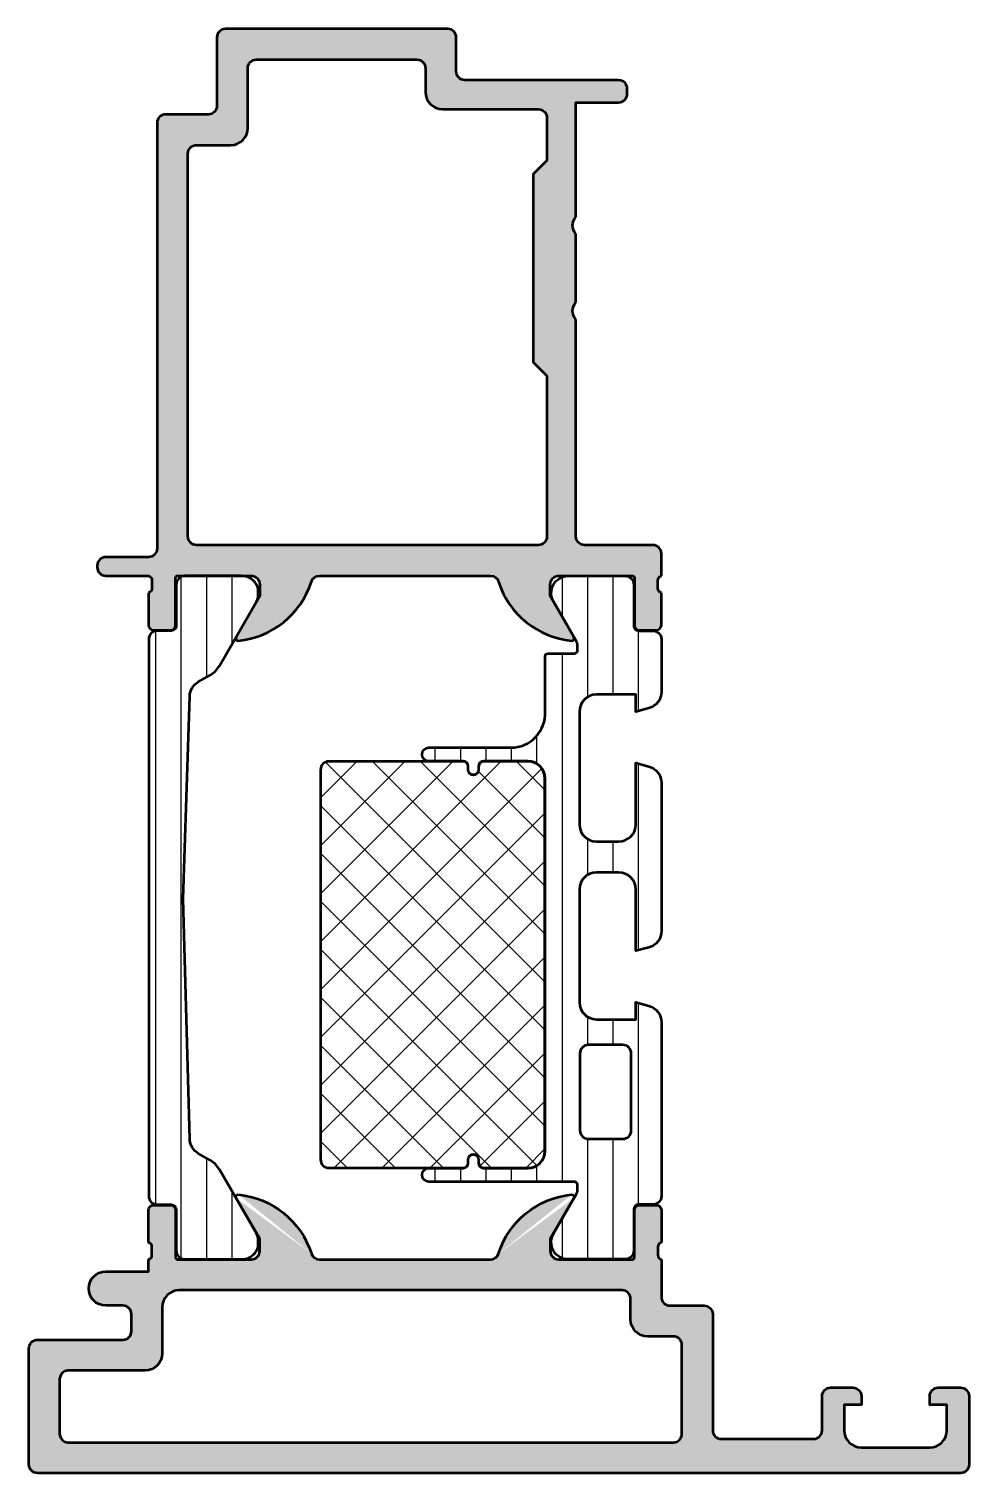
# Model space of a CAD drawing. Extents: x 0 to 55, y 0 to 84.5.
import ezdxf

# ---------------------------------------------------------------- set-up
doc = ezdxf.new("R2010")
doc.units = 0
for name, color, linetype, lineweight in [('0S-Alu contour', 7, 'Continuous', 50), ('0S-Alu hatch', 252, 'Continuous', 25), ('0S-Plastic contour', 254, 'Continuous', 50), ('0S-Plastic hatch', 253, 'Continuous', 25), ('0S-PT contour', 91, 'Continuous', 50), ('0S-PT hatch', 103, 'Continuous', 25)]:
    doc.layers.add(name, color=color, linetype=linetype, lineweight=lineweight)

# ---------------------------------------------------------------- blocks, each defined once
blk = doc.blocks.new('438210__B001AB54_13BA_46BB_997D_0071A4AAF53B_')
at = {"layer": '0S-Alu hatch'}
h = blk.add_hatch(color=256, dxfattribs=at)
edge = h.paths.add_edge_path()
edge.add_arc((8, 79), 0.5, 90, 180)
edge.add_line((7.5, 79), (7.5, 54.1))
edge.add_ellipse((7, 54.1), major_axis=(-0.5, 0), ratio=1, start_angle=90, end_angle=180, ccw=False)
edge.add_line((7, 53.6), (4.5, 53.6))
edge.add_arc((4.5, 53.1), 0.5, 90, 180)
edge.add_line((4, 53.1), (4, 53))
edge.add_arc((4.5, 53), 0.5, 180, 270.00017)
edge.add_line((4.5, 52.5), (7, 52.5))
edge.add_ellipse((6.921, 52.232), major_axis=(-0.279, 0), ratio=1, start_angle=178.83541, end_angle=253.58012, ccw=False)
edge.add_line((7.2, 52.227), (7.2, 51.773))
edge.add_ellipse((6.921, 51.768), major_axis=(-0.279, 0), ratio=1, start_angle=106.42459, end_angle=181.16287, ccw=False)
edge.add_line((7, 51.5), (7, 49.62))
edge.add_arc((7.3, 49.62), 0.3, 180, 270)
edge.add_line((7.3, 49.32), (8.28, 49.32))
edge.add_arc((8.28, 49.62), 0.3, 270, 360)
edge.add_line((8.58, 49.62), (8.58, 52.38))
edge.add_ellipse((8.7, 52.38), major_axis=(-0.12, 0), ratio=1, start_angle=270, end_angle=360, ccw=False)
edge.add_line((8.7, 52.5), (13, 52.5))
edge.add_ellipse((13, 52), major_axis=(-0.5, 0), ratio=1, start_angle=180, end_angle=270, ccw=False)
edge.add_line((13.5, 52), (13.5, 51.3))
edge.add_line((13.5, 51.3), (12.118, 48.907))
edge.add_arc((12.238, 48.838), 0.138, 150, 275.62258)
edge.add_arc((11.762, 53.677), 5, 275.62258, 342.25158)
edge.add_ellipse((17, 52), major_axis=(-0.5, 0), ratio=1, start_angle=270, end_angle=342.25158, ccw=False)
edge.add_line((17, 52.5), (27, 52.5))
edge.add_ellipse((27, 52), major_axis=(-0.5, 0), ratio=1, start_angle=197.74842, end_angle=270, ccw=False)
edge.add_arc((32.238, 53.677), 5, 197.74842, 264.37742)
edge.add_arc((31.762, 48.838), 0.138, 264.37742, 390)
edge.add_line((31.881, 48.907), (30.5, 51.3))
edge.add_line((30.5, 51.3), (30.5, 52))
edge.add_ellipse((31, 52), major_axis=(-0.5, 0), ratio=1, start_angle=270, end_angle=360, ccw=False)
edge.add_line((31, 52.5), (35.3, 52.5))
edge.add_ellipse((35.3, 52.38), major_axis=(-0.12, 0), ratio=1, start_angle=180, end_angle=270, ccw=False)
edge.add_line((35.42, 52.38), (35.42, 49.62))
edge.add_arc((35.72, 49.62), 0.3, 180, 270)
edge.add_line((35.72, 49.32), (36.7, 49.32))
edge.add_arc((36.7, 49.62), 0.3, 270, 360)
edge.add_line((37, 49.62), (37, 51.5))
edge.add_ellipse((37.079, 51.768), major_axis=(-0.279, 0), ratio=1, start_angle=-1.16287, end_angle=73.57541, ccw=False)
edge.add_line((36.8, 51.773), (36.8, 52.227))
edge.add_ellipse((37.079, 52.232), major_axis=(-0.279, 0), ratio=1, start_angle=-73.58012, end_angle=1.16459, ccw=False)
edge.add_line((37, 52.5), (37, 53.8))
edge.add_arc((36.5, 53.8), 0.5, 0.00014, 90)
edge.add_line((36.5, 54.3), (32.5, 54.3))
edge.add_ellipse((32.5, 54.8), major_axis=(-0.5, 0), ratio=1, start_angle=0, end_angle=90, ccw=False)
edge.add_line((32, 54.8), (32, 67.5))
edge.add_ellipse((32.525, 68), major_axis=(-0.725, 0), ratio=1, start_angle=-43.60135, end_angle=43.60135, ccw=False)
edge.add_line((32, 68.5), (32, 72.5))
edge.add_ellipse((32.525, 73), major_axis=(-0.725, 0), ratio=1, start_angle=-43.60135, end_angle=43.60135, ccw=False)
edge.add_line((32, 73.5), (32, 80.2))
edge.add_line((32, 80.2), (34.5, 80.2))
edge.add_arc((34.5, 80.7), 0.5, 270, 360)
edge.add_line((35, 80.7), (35, 81))
edge.add_arc((34.5, 81), 0.5, 0, 90)
edge.add_line((34.5, 81.5), (25.5, 81.5))
edge.add_ellipse((25.5, 82), major_axis=(-0.5, 0), ratio=1, start_angle=0.00051, end_angle=90, ccw=False)
edge.add_line((25, 82), (25, 84))
edge.add_arc((24.5, 84), 0.5, 0.00051, 90)
edge.add_line((24.5, 84.5), (11.5, 84.5))
edge.add_arc((11.5, 84), 0.5, 90, 180)
edge.add_line((11, 84), (11, 80))
edge.add_ellipse((10.5, 80), major_axis=(-0.5, 0), ratio=1, start_angle=90, end_angle=180, ccw=False)
edge.add_line((10.5, 79.5), (8, 79.5))
edge = h.paths.add_edge_path()
edge.add_line((9.8, 77.7), (11.8, 77.7))
edge.add_arc((11.8, 78.7), 1, 270, 360)
edge.add_line((12.8, 78.7), (12.8, 82.2))
edge.add_ellipse((13.3, 82.2), major_axis=(-0.5, 0), ratio=1, start_angle=270, end_angle=360, ccw=False)
edge.add_line((13.3, 82.7), (22.7, 82.7))
edge.add_ellipse((22.7, 82.2), major_axis=(-0.5, 0), ratio=1, start_angle=180, end_angle=270, ccw=False)
edge.add_line((23.2, 82.2), (23.2, 80.8))
edge.add_arc((24.2, 80.8), 1, 180, 270)
edge.add_line((24.2, 79.8), (29.8, 79.8))
edge.add_ellipse((29.8, 79.3), major_axis=(-0.5, 0), ratio=1, start_angle=180, end_angle=270, ccw=False)
edge.add_line((30.3, 79.3), (30.3, 76.8))
edge.add_line((30.3, 76.8), (29.5, 76))
edge.add_line((29.5, 76), (29.5, 65))
edge.add_line((29.5, 65), (30.3, 64.2))
edge.add_line((30.3, 64.2), (30.3, 54.8))
edge.add_ellipse((29.8, 54.8), major_axis=(-0.5, 0), ratio=1, start_angle=90, end_angle=180, ccw=False)
edge.add_line((29.8, 54.3), (9.8, 54.3))
edge.add_ellipse((9.8, 54.8), major_axis=(-0.5, 0), ratio=1, start_angle=0, end_angle=90, ccw=False)
edge.add_line((9.3, 54.8), (9.3, 77.2))
edge.add_ellipse((9.8, 77.2), major_axis=(-0.5, 0), ratio=1, start_angle=270, end_angle=360, ccw=False)
at = {"layer": '0S-Alu contour', "color": 7}
for points in [[(11, 84), (11, 80)], [(24.5, 84.5), (11.5, 84.5)], [(25, 82), (25, 84)], [(12.8, 78.7), (12.8, 82.2)], [(13.3, 82.7), (22.7, 82.7)], [(23.2, 82.2), (23.2, 80.8)], [(34.5, 81.5), (25.5, 81.5)], [(35, 80.7), (35, 81)], [(10.5, 79.5), (8, 79.5)], [(24.2, 79.8), (29.8, 79.8)], [(32, 73.5), (32, 80.2), (34.5, 80.2)], [(7.5, 79), (7.5, 54.1)], [(30.3, 79.3), (30.3, 76.8), (29.5, 76), (29.5, 65), (30.3, 64.2), (30.3, 54.8)], [(9.3, 54.8), (9.3, 77.2)], [(9.8, 77.7), (11.8, 77.7)], [(32, 68.5), (32, 72.5)], [(32, 54.8), (32, 67.5)], [(29.8, 54.3), (9.8, 54.3)], [(36.5, 54.3), (32.5, 54.3)], [(7, 53.6), (4.5, 53.6)], [(37, 52.5), (37, 53.8)], [(4, 53.1), (4, 53)], [(4.5, 52.5), (7, 52.5)], [(8.7, 52.5), (13, 52.5)], [(17, 52.5), (27, 52.5)], [(31, 52.5), (35.3, 52.5)], [(7.2, 52.227), (7.2, 51.773)], [(8.58, 49.62), (8.58, 52.38)], [(13.5, 52), (13.5, 51.3), (12.118, 48.907)], [(31.881, 48.907), (30.5, 51.3), (30.5, 52)], [(35.42, 52.38), (35.42, 49.62)], [(36.8, 51.773), (36.8, 52.227)], [(7, 51.5), (7, 49.62)], [(37, 49.62), (37, 51.5)], [(7.3, 49.32), (8.28, 49.32)], [(35.72, 49.32), (36.7, 49.32)]]:
    blk.add_lwpolyline(points, dxfattribs=at)
for centre, radius, start, end in [((11.5, 84), 0.5, 90, 180), ((24.5, 84), 0.5, 0.00051, 90), ((34.5, 81), 0.5, 0, 90), ((24.2, 80.8), 1, 180, 270), ((34.5, 80.7), 0.5, 270, 0), ((8, 79), 0.5, 90, 180), ((11.8, 78.7), 1, 270, 0), ((36.5, 53.8), 0.5, 0.00014, 90), ((4.5, 53.1), 0.5, 90, 180), ((4.5, 53), 0.5, 180, 270.00017), ((11.762, 53.677), 5, 275.62258, 342.25158), ((32.238, 53.677), 5, 197.74842, 264.37742), ((7.3, 49.62), 0.3, 180, 270), ((8.28, 49.62), 0.3, 270, 0), ((35.72, 49.62), 0.3, 180, 270), ((36.7, 49.62), 0.3, 270, 0), ((12.238, 48.838), 0.138, 150, 275.62258), ((31.762, 48.838), 0.138, 264.37742, 30)]:
    blk.add_arc(centre, radius, start, end, dxfattribs=at)
at = {"layer": '0S-Alu contour', "color": 7, "extrusion": (0, 0, -1)}
for centre, radius, start, end in [((-13.3, 82.2), 0.5, 0, 90), ((-22.7, 82.2), 0.5, 90, 180), ((-25.5, 82), 0.5, 270, 359.99949), ((-10.5, 80), 0.5, 180, 270), ((-29.8, 79.3), 0.5, 90, 180), ((-9.8, 77.2), 0.5, 0, 90), ((-32.525, 73), 0.725, 316.39865, 43.60135), ((-32.525, 68), 0.725, 316.39865, 43.60135), ((-7, 54.1), 0.5, 180, 270), ((-9.8, 54.8), 0.5, 270, 0), ((-29.8, 54.8), 0.5, 180, 270), ((-32.5, 54.8), 0.5, 270, 0), ((-6.921, 52.232), 0.279, 106.41988, 181.16459), ((-8.7, 52.38), 0.12, 0, 90), ((-13, 52), 0.5, 90, 180), ((-17, 52), 0.5, 17.74842, 90), ((-27, 52), 0.5, 90, 162.25158), ((-31, 52), 0.5, 0, 90), ((-35.3, 52.38), 0.12, 90, 180), ((-37.079, 52.232), 0.279, 358.83541, 73.58012), ((-6.921, 51.768), 0.279, 178.83713, 253.57541), ((-37.079, 51.768), 0.279, 286.42459, 1.16287)]:
    blk.add_arc(centre, radius, start, end, dxfattribs=at)
blk = doc.blocks.new('438220__2552E916_AD43_4849_A436_2DDE8F2B1684_')
at = {"layer": '0S-Alu hatch'}
h = blk.add_hatch(color=256, dxfattribs=at)
edge = h.paths.add_edge_path()
edge.add_line((4.5, 11.8), (7, 11.8))
edge.add_line((7, 11.8), (7, 12.5))
edge.add_arc((6.921, 12.768), 0.279, 286.41988, 361.16459)
edge.add_line((7.2, 12.773), (7.2, 13.227))
edge.add_arc((6.921, 13.232), 0.279, 358.83713, 433.57541)
edge.add_line((7, 13.5), (7, 15.38))
edge.add_ellipse((7.3, 15.38), major_axis=(-0.3, 0), ratio=1, start_angle=270, end_angle=360, ccw=False)
edge.add_line((7.3, 15.68), (8.28, 15.68))
edge.add_ellipse((8.28, 15.38), major_axis=(-0.3, 0), ratio=1, start_angle=180, end_angle=270, ccw=False)
edge.add_line((8.58, 15.38), (8.58, 12.62))
edge.add_arc((8.7, 12.62), 0.12, 180, 270)
edge.add_line((8.7, 12.5), (13, 12.5))
edge.add_arc((13, 13), 0.5, 270, 360)
edge.add_line((13.5, 13), (13.5, 13.7))
edge.add_line((13.5, 13.7), (12.118, 16.093))
edge.add_ellipse((12.238, 16.162), major_axis=(-0.138, 0), ratio=1, start_angle=-95.62258, end_angle=30, ccw=False)
edge.add_ellipse((11.762, 11.323), major_axis=(-5, 0), ratio=1, start_angle=197.74842, end_angle=264.37742, ccw=False)
edge.add_arc((17, 13), 0.5, 197.74842, 270)
edge.add_line((17, 12.5), (27, 12.5))
edge.add_arc((27, 13), 0.5, 270, 342.25158)
edge.add_ellipse((32.238, 11.323), major_axis=(-5, 0), ratio=1, start_angle=275.62258, end_angle=342.25158, ccw=False)
edge.add_ellipse((31.762, 16.162), major_axis=(-0.138, 0), ratio=1, start_angle=150, end_angle=275.62258, ccw=False)
edge.add_line((31.881, 16.093), (30.5, 13.7))
edge.add_line((30.5, 13.7), (30.5, 13))
edge.add_arc((31, 13), 0.5, 180, 270)
edge.add_line((31, 12.5), (35.3, 12.5))
edge.add_arc((35.3, 12.62), 0.12, 270, 360)
edge.add_line((35.42, 12.62), (35.42, 15.38))
edge.add_ellipse((35.72, 15.38), major_axis=(-0.3, 0), ratio=1, start_angle=270, end_angle=360, ccw=False)
edge.add_line((35.72, 15.68), (36.7, 15.68))
edge.add_ellipse((36.7, 15.38), major_axis=(-0.3, 0), ratio=1, start_angle=180, end_angle=270, ccw=False)
edge.add_line((37, 15.38), (37, 13.5))
edge.add_arc((37.079, 13.232), 0.279, 106.42459, 181.16287)
edge.add_line((36.8, 13.227), (36.8, 12.773))
edge.add_arc((37.079, 12.768), 0.279, 178.83541, 253.58012)
edge.add_line((37, 12.5), (37, 10.3))
edge.add_arc((37.5, 10.3), 0.5, 180.00089, 270)
edge.add_line((37.5, 9.8), (39.5, 9.8))
edge.add_ellipse((39.5, 9.3), major_axis=(-0.5, 0), ratio=1, start_angle=180, end_angle=270, ccw=False)
edge.add_line((40, 9.3), (40, 2.5))
edge.add_arc((40.5, 2.5), 0.5, 180, 270)
edge.add_line((40.5, 2), (45.9, 2))
edge.add_arc((45.9, 2.5), 0.5, 270, 360)
edge.add_line((46.4, 2.5), (46.4, 4.5))
edge.add_ellipse((46.9, 4.5), major_axis=(-0.5, 0), ratio=1, start_angle=270, end_angle=360, ccw=False)
edge.add_line((46.9, 5), (48.2, 5))
edge.add_ellipse((48.2, 4.5), major_axis=(-0.5, 0), ratio=1, start_angle=180, end_angle=270, ccw=False)
edge.add_line((48.7, 4.5), (48.7, 4))
edge.add_line((48.7, 4), (47.7, 4))
edge.add_line((47.7, 4), (47.7, 2.5))
edge.add_arc((48.7, 2.5), 1, 180, 270)
edge.add_line((48.7, 1.5), (52.7, 1.5))
edge.add_arc((52.7, 2.5), 1, 270, 360)
edge.add_line((53.7, 2.5), (53.7, 4))
edge.add_line((53.7, 4), (52.7, 4))
edge.add_line((52.7, 4), (52.7, 4.5))
edge.add_ellipse((53.2, 4.5), major_axis=(-0.5, 0), ratio=1, start_angle=270, end_angle=360, ccw=False)
edge.add_line((53.2, 5), (54.5, 5))
edge.add_ellipse((54.5, 4.5), major_axis=(-0.5, 0), ratio=1, start_angle=180, end_angle=270, ccw=False)
edge.add_line((55, 4.5), (55, 0.5))
edge.add_ellipse((54.5, 0.5), major_axis=(-0.5, 0), ratio=1, start_angle=90, end_angle=180, ccw=False)
edge.add_line((54.5, 0), (0.5, 0))
edge.add_ellipse((0.5, 0.5), major_axis=(-0.5, 0), ratio=1, start_angle=0, end_angle=90, ccw=False)
edge.add_line((0, 0.5), (0, 7.3))
edge.add_ellipse((0.5, 7.3), major_axis=(-0.5, 0), ratio=1, start_angle=270, end_angle=360, ccw=False)
edge.add_line((0.5, 7.8), (5.5, 7.8))
edge.add_arc((5.5, 8.3), 0.5, 270, 360)
edge.add_line((6, 8.3), (6, 9.3))
edge.add_arc((5.5, 9.3), 0.5, 0, 90)
edge.add_line((5.5, 9.8), (4.5, 9.8))
edge.add_ellipse((4.5, 10.8), major_axis=(-1, 0), ratio=1, start_angle=-90, end_angle=90, ccw=False)
edge = h.paths.add_edge_path()
edge.add_line((7.8, 9.7), (7.8, 7))
edge.add_ellipse((6.8, 7), major_axis=(-1, 0), ratio=1, start_angle=90, end_angle=180, ccw=False)
edge.add_line((6.8, 6), (2.3, 6))
edge.add_arc((2.3, 5.5), 0.5, 90, 180)
edge.add_line((1.8, 5.5), (1.8, 2.3))
edge.add_arc((2.3, 2.3), 0.5, 180, 270)
edge.add_line((2.3, 1.8), (37.7, 1.8))
edge.add_arc((37.7, 2.3), 0.5, 270, 360)
edge.add_line((38.2, 2.3), (38.2, 7.5))
edge.add_arc((37.7, 7.5), 0.5, 0, 90)
edge.add_line((37.7, 8), (36.2, 8))
edge.add_ellipse((36.2, 9), major_axis=(-1, 0), ratio=1, start_angle=0, end_angle=90, ccw=False)
edge.add_line((35.2, 9), (35.2, 10.2))
edge.add_arc((34.7, 10.2), 0.5, 0, 90)
edge.add_line((34.7, 10.7), (8.8, 10.7))
edge.add_arc((8.8, 9.7), 1, 90, 180)
at = {"layer": '0S-Alu contour', "color": 7}
for points in [[(13.5, 13), (13.5, 13.7), (12.118, 16.093)], [(31.881, 16.093), (30.5, 13.7), (30.5, 13)], [(7, 13.5), (7, 15.38)], [(7.3, 15.68), (8.28, 15.68)], [(8.58, 15.38), (8.58, 12.62)], [(35.42, 12.62), (35.42, 15.38)], [(35.72, 15.68), (36.7, 15.68)], [(37, 15.38), (37, 13.5)], [(7.2, 12.773), (7.2, 13.227)], [(36.8, 13.227), (36.8, 12.773)], [(4.5, 11.8), (7, 11.8), (7, 12.5)], [(8.7, 12.5), (13, 12.5)], [(17, 12.5), (27, 12.5)], [(31, 12.5), (35.3, 12.5)], [(37, 12.5), (37, 10.3)], [(34.7, 10.7), (8.8, 10.7)], [(35.2, 9), (35.2, 10.2)], [(5.5, 9.8), (4.5, 9.8)], [(6, 8.3), (6, 9.3)], [(7.8, 9.7), (7.8, 7)], [(37.5, 9.8), (39.5, 9.8)], [(40, 9.3), (40, 2.5)], [(0.5, 7.8), (5.5, 7.8)], [(37.7, 8), (36.2, 8)], [(0, 0.5), (0, 7.3)], [(38.2, 2.3), (38.2, 7.5)], [(6.8, 6), (2.3, 6)], [(1.8, 5.5), (1.8, 2.3)], [(46.4, 2.5), (46.4, 4.5)], [(46.9, 5), (48.2, 5)], [(48.7, 4.5), (48.7, 4), (47.7, 4), (47.7, 2.5)], [(53.7, 2.5), (53.7, 4), (52.7, 4), (52.7, 4.5)], [(53.2, 5), (54.5, 5)], [(55, 4.5), (55, 0.5)], [(2.3, 1.8), (37.7, 1.8)], [(40.5, 2), (45.9, 2)], [(48.7, 1.5), (52.7, 1.5)], [(54.5, 0), (0.5, 0)]]:
    blk.add_lwpolyline(points, dxfattribs=at)
at = {"layer": '0S-Alu contour', "color": 7, "extrusion": (0, 0, -1)}
for centre, radius, start, end in [((-12.238, 16.162), 0.138, 330, 95.62258), ((-11.762, 11.323), 5, 95.62258, 162.25158), ((-32.238, 11.323), 5, 17.74842, 84.37742), ((-31.762, 16.162), 0.138, 84.37742, 210), ((-7.3, 15.38), 0.3, 0, 90), ((-8.28, 15.38), 0.3, 90, 180), ((-35.72, 15.38), 0.3, 0, 90), ((-36.7, 15.38), 0.3, 90, 180), ((-4.5, 10.8), 1, 270, 90), ((-39.5, 9.3), 0.5, 90, 180), ((-36.2, 9), 1, 270, 0), ((-0.5, 7.3), 0.5, 0, 90), ((-6.8, 7), 1, 180, 270), ((-46.9, 4.5), 0.5, 0, 90), ((-48.2, 4.5), 0.5, 90, 180), ((-53.2, 4.5), 0.5, 0, 90), ((-54.5, 4.5), 0.5, 90, 180), ((-0.5, 0.5), 0.5, 270, 0), ((-54.5, 0.5), 0.5, 180, 270)]:
    blk.add_arc(centre, radius, start, end, dxfattribs=at)
at = {"layer": '0S-Alu contour', "color": 7}
for centre, radius, start, end in [((6.921, 13.232), 0.279, 358.83713, 73.57541), ((6.921, 12.768), 0.279, 286.41988, 1.16459), ((13, 13), 0.5, 270, 0), ((17, 13), 0.5, 197.74842, 270), ((27, 13), 0.5, 270, 342.25158), ((31, 13), 0.5, 180, 270), ((37.079, 13.232), 0.279, 106.42459, 181.16287), ((37.079, 12.768), 0.279, 178.83541, 253.58012), ((8.7, 12.62), 0.12, 180, 270), ((35.3, 12.62), 0.12, 270, 0), ((8.8, 9.7), 1, 90, 180), ((34.7, 10.2), 0.5, 0, 90), ((37.5, 10.3), 0.5, 180.00089, 270), ((5.5, 9.3), 0.5, 0, 90), ((5.5, 8.3), 0.5, 270, 0), ((37.7, 7.5), 0.5, 0, 90), ((2.3, 5.5), 0.5, 90, 180), ((2.3, 2.3), 0.5, 180, 270), ((37.7, 2.3), 0.5, 270, 0), ((40.5, 2.5), 0.5, 180, 270), ((45.9, 2.5), 0.5, 270, 0), ((48.7, 2.5), 1, 180, 270), ((52.7, 2.5), 1, 270, 0)]:
    blk.add_arc(centre, radius, start, end, dxfattribs=at)
blk = doc.blocks.new('284487__5E4E73F5_2BB7_437C_8834_2AC3E06129E6___641E435A_79BE_4323_B6D3_AEB96B61C31C_')
at = {"layer": '0S-Plastic hatch'}
h = blk.add_hatch(dxfattribs=at)
h.set_pattern_fill('ANSI31', color=256, scale=0.468, angle=45, style=0)
edge = h.paths.add_edge_path()
edge.add_line((37, 48.79), (37, 45.719))
edge.add_ellipse((35.999, 45.72), major_axis=(-1.001, 0), ratio=1, start_angle=105.0597, end_angle=179.95967, ccw=False)
edge.add_line((36.259, 44.753), (35.5, 44.55))
edge.add_line((35.5, 44.55), (35.5, 45.55))
edge.add_line((35.5, 45.55), (33.2, 45.55))
edge.add_arc((33.2, 44.55), 1, 90.0063, 179.99326)
edge.add_line((32.2, 44.55), (32.2, 37.95))
edge.add_arc((33.2, 37.95), 1, 180.00674, 269.9937)
edge.add_line((33.2, 36.95), (34.5, 36.95))
edge.add_arc((34.5, 37.95), 1, 270.00677, 359.99214)
edge.add_line((35.5, 37.95), (35.5, 41.55))
edge.add_line((35.5, 41.55), (36.259, 41.347))
edge.add_ellipse((35.999, 40.38), major_axis=(-1.001, 0), ratio=1, start_angle=180.04521, end_angle=254.9372, ccw=False)
edge.add_line((37, 40.381), (37, 31.719))
edge.add_ellipse((35.999, 31.72), major_axis=(-1.001, 0), ratio=1, start_angle=105.0597, end_angle=179.95967, ccw=False)
edge.add_line((36.259, 30.753), (35.5, 30.55))
edge.add_line((35.5, 30.55), (35.5, 34.15))
edge.add_arc((34.5, 34.15), 1, 0.00786, 89.99323)
edge.add_line((34.5, 35.15), (33.2, 35.15))
edge.add_arc((33.2, 34.15), 1, 90.0063, 179.99326)
edge.add_line((32.2, 34.15), (32.2, 27.55))
edge.add_arc((33.2, 27.55), 1, 180.00674, 269.9937)
edge.add_line((33.2, 26.55), (35.5, 26.55))
edge.add_line((35.5, 26.55), (35.5, 27.55))
edge.add_line((35.5, 27.55), (36.259, 27.347))
edge.add_ellipse((35.999, 26.38), major_axis=(-1.001, 0), ratio=1, start_angle=180.04521, end_angle=254.9372, ccw=False)
edge.add_line((37, 26.381), (37, 16.21))
edge.add_ellipse((36.5, 16.21), major_axis=(-0.5, 0), ratio=1, start_angle=90, end_angle=180, ccw=False)
edge.add_line((36.5, 15.71), (35.68, 15.71))
edge.add_arc((35.68, 15.41), 0.3, 90, 180.00799)
edge.add_line((35.38, 15.41), (35.38, 13.01))
edge.add_ellipse((34.88, 13.01), major_axis=(-0.5, 0), ratio=1, start_angle=90, end_angle=180.0003, ccw=False)
edge.add_line((34.88, 12.51), (31.565, 12.51))
edge.add_ellipse((31.553, 13.51), major_axis=(-1, 0), ratio=1, start_angle=-30, end_angle=90.68054, ccw=False)
edge.add_line((30.687, 14.01), (32.033, 16.341))
edge.add_arc((31.6, 16.591), 0.5, 330, 360)
edge.add_line((32.1, 16.591), (32.1, 16.85))
edge.add_arc((31.9, 16.85), 0.2, 0, 90)
edge.add_line((31.9, 17.05), (23.4, 17.05))
edge.add_ellipse((23.4, 17.45), major_axis=(-0.4, 0), ratio=1, start_angle=-90, end_angle=90, ccw=False)
edge.add_line((23.4, 17.85), (25.4, 17.85))
edge.add_arc((25.4, 18.15), 0.3, 270, 360)
edge.add_line((25.7, 18.15), (25.7, 18.35))
edge.add_ellipse((26, 18.35), major_axis=(-0.3, 0), ratio=1, start_angle=180, end_angle=360, ccw=False)
edge.add_line((26.3, 18.35), (26.3, 18.15))
edge.add_arc((26.6, 18.15), 0.3, 180, 270)
edge.add_line((26.6, 17.85), (29.2, 17.85))
edge.add_arc((29.2, 18.85), 1, 270, 360)
edge.add_line((30.2, 18.85), (30.2, 40.65))
edge.add_arc((29.2, 40.65), 1, 0, 90)
edge.add_line((29.2, 41.65), (26.6, 41.65))
edge.add_arc((26.6, 41.35), 0.3, 90, 180)
edge.add_line((26.3, 41.35), (26.3, 41.15))
edge.add_ellipse((26, 41.15), major_axis=(-0.3, 0), ratio=1, start_angle=0, end_angle=180, ccw=False)
edge.add_line((25.7, 41.15), (25.7, 41.35))
edge.add_arc((25.4, 41.35), 0.3, 0, 90)
edge.add_line((25.4, 41.65), (23.4, 41.65))
edge.add_ellipse((23.4, 42.05), major_axis=(-0.4, 0), ratio=1, start_angle=-90, end_angle=90, ccw=False)
edge.add_line((23.4, 42.45), (28.202, 42.45))
edge.add_arc((28.202, 44.45), 2, 270, 362.29202)
edge.add_line((30.2, 44.53), (30.2, 47.8))
edge.add_ellipse((30.35, 47.8), major_axis=(-0.15, 0), ratio=1, start_angle=270, end_angle=360, ccw=False)
edge.add_line((30.35, 47.95), (31.9, 47.95))
edge.add_arc((31.9, 48.15), 0.2, 270, 359.99923)
edge.add_line((32.1, 48.15), (32.1, 48.409))
edge.add_arc((31.6, 48.409), 0.5, 359.99923, 390)
edge.add_line((32.033, 48.659), (30.687, 50.99))
edge.add_ellipse((31.553, 51.49), major_axis=(-1, 0), ratio=1, start_angle=-90.68054, end_angle=30, ccw=False)
edge.add_line((31.565, 52.49), (34.88, 52.49))
edge.add_ellipse((34.88, 51.99), major_axis=(-0.5, 0), ratio=1, start_angle=179.99201, end_angle=270, ccw=False)
edge.add_line((35.38, 51.99), (35.38, 49.59))
edge.add_arc((35.68, 49.59), 0.3, 179.99201, 270)
edge.add_line((35.68, 49.29), (36.5, 49.29))
edge.add_ellipse((36.5, 48.79), major_axis=(-0.5, 0), ratio=1, start_angle=180, end_angle=270, ccw=False)
edge = h.paths.add_edge_path()
edge.add_line((32.232, 24.555), (32.232, 20.055))
edge.add_arc((32.732, 20.055), 0.5, 180, 270)
edge.add_line((32.732, 19.555), (34.732, 19.555))
edge.add_arc((34.732, 20.055), 0.5, 270, 359.99995)
edge.add_line((35.232, 20.055), (35.232, 24.555))
edge.add_arc((34.732, 24.555), 0.5, 359.99995, 450)
edge.add_line((34.732, 25.055), (32.732, 25.055))
edge.add_arc((32.732, 24.555), 0.5, 90, 180)
at = {"layer": '0S-Alu contour', "color": 7}
for points in [[(32.232, 24.555), (32.232, 20.055)], [(34.732, 25.055), (32.732, 25.055)], [(35.232, 20.055), (35.232, 24.555)], [(32.732, 19.555), (34.732, 19.555)]]:
    blk.add_lwpolyline(points, dxfattribs=at)
for centre, start, end in [((32.732, 24.555), 90, 180), ((34.732, 24.555), 359.99995, 90), ((32.732, 20.055), 180, 270), ((34.732, 20.055), 270, 359.99995)]:
    blk.add_arc(centre, 0.5, start, end, dxfattribs=at)
at = {"layer": '0S-Plastic contour', "color": 7}
for points in [[(31.565, 52.49), (34.88, 52.49)], [(35.38, 51.99), (35.38, 49.59)], [(32.033, 48.659), (30.687, 50.99)], [(35.68, 49.29), (36.5, 49.29)], [(32.1, 48.15), (32.1, 48.409)], [(37, 48.79), (37, 45.719)], [(30.2, 44.53), (30.2, 47.8)], [(30.35, 47.95), (31.9, 47.95)], [(36.259, 44.753), (35.5, 44.55), (35.5, 45.55), (33.2, 45.55)], [(32.2, 44.55), (32.2, 37.95)], [(23.4, 42.45), (28.202, 42.45)], [(25.4, 41.65), (23.4, 41.65)], [(29.2, 41.65), (26.6, 41.65)], [(35.5, 37.95), (35.5, 41.55), (36.259, 41.347)], [(25.7, 41.15), (25.7, 41.35)], [(26.3, 41.35), (26.3, 41.15)], [(30.2, 18.85), (30.2, 40.65)], [(37, 40.381), (37, 31.719)], [(33.2, 36.95), (34.5, 36.95)], [(34.5, 35.15), (33.2, 35.15)], [(32.2, 34.15), (32.2, 27.55)], [(36.259, 30.753), (35.5, 30.55), (35.5, 34.15)], [(33.2, 26.55), (35.5, 26.55), (35.5, 27.55), (36.259, 27.347)], [(37, 26.381), (37, 16.21)], [(23.4, 17.85), (25.4, 17.85)], [(25.7, 18.15), (25.7, 18.35)], [(26.3, 18.35), (26.3, 18.15)], [(26.6, 17.85), (29.2, 17.85)], [(31.9, 17.05), (23.4, 17.05)], [(30.687, 14.01), (32.033, 16.341)], [(32.1, 16.591), (32.1, 16.85)], [(35.38, 15.41), (35.38, 13.01)], [(36.5, 15.71), (35.68, 15.71)], [(34.88, 12.51), (31.565, 12.51)]]:
    blk.add_lwpolyline(points, dxfattribs=at)
at = {"layer": '0S-Plastic contour', "color": 7, "extrusion": (0, 0, -1)}
for centre, radius, start, end in [((-31.553, 51.49), 1, 330, 90.68054), ((-34.88, 51.99), 0.5, 90, 180.00799), ((-36.5, 48.79), 0.5, 90, 180), ((-30.35, 47.8), 0.15, 0, 90), ((-35.999, 45.72), 1.001, 180.04033, 254.9403), ((-23.4, 42.05), 0.4, 270, 90), ((-26, 41.15), 0.3, 180, 0), ((-35.999, 40.38), 1.001, 105.0628, 179.95479), ((-35.999, 31.72), 1.001, 180.04033, 254.9403), ((-35.999, 26.38), 1.001, 105.0628, 179.95479), ((-26, 18.35), 0.3, 0, 180), ((-23.4, 17.45), 0.4, 270, 90), ((-36.5, 16.21), 0.5, 180, 270), ((-31.553, 13.51), 1, 269.31946, 30), ((-34.88, 13.01), 0.5, 179.9997, 270)]:
    blk.add_arc(centre, radius, start, end, dxfattribs=at)
at = {"layer": '0S-Plastic contour', "color": 7}
for centre, radius, start, end in [((35.68, 49.59), 0.3, 179.99201, 270), ((31.6, 48.409), 0.5, 359.99923, 30), ((31.9, 48.15), 0.2, 270, 359.99923), ((33.2, 44.55), 1, 90.0063, 179.99326), ((28.202, 44.45), 2, 270, 2.29202), ((25.4, 41.35), 0.3, 0, 90), ((26.6, 41.35), 0.3, 90, 180), ((29.2, 40.65), 1, 0, 90), ((33.2, 37.95), 1, 180.00674, 269.9937), ((34.5, 37.95), 1, 270.00677, 359.99214), ((33.2, 34.15), 1, 90.0063, 179.99326), ((34.5, 34.15), 1, 0.00786, 89.99323), ((33.2, 27.55), 1, 180.00674, 269.9937), ((29.2, 18.85), 1, 270, 0), ((25.4, 18.15), 0.3, 270, 0), ((26.6, 18.15), 0.3, 180, 270), ((31.9, 16.85), 0.2, 0, 90), ((31.6, 16.591), 0.5, 330, 0), ((35.68, 15.41), 0.3, 90, 180.00799)]:
    blk.add_arc(centre, radius, start, end, dxfattribs=at)
blk = doc.blocks.new('439130__C2DFB025_EC62_4638_81E9_9FCE6487AB40_')
at = {"layer": '0S-PT hatch'}
h = blk.add_hatch(dxfattribs=at)
h.set_pattern_fill('ANSI37', color=256, scale=0.625, angle=90, style=0)
edge = h.paths.add_edge_path()
edge.add_arc((17.549, 41.15), 0.49, 90, 180.00005)
edge.add_line((17.059, 41.15), (17.059, 18.35))
edge.add_arc((17.549, 18.35), 0.49, 180.00005, 270)
edge.add_line((17.549, 17.86), (25.4, 17.86))
edge.add_arc((25.4, 18.15), 0.29, 270, 360)
edge.add_line((25.69, 18.15), (25.69, 18.35))
edge.add_ellipse((26, 18.35), major_axis=(-0.31, 0), ratio=1, start_angle=180, end_angle=360, ccw=False)
edge.add_line((26.31, 18.35), (26.31, 18.15))
edge.add_arc((26.6, 18.15), 0.29, 180, 270)
edge.add_line((26.6, 17.86), (29.2, 17.86))
edge.add_arc((29.2, 18.85), 0.99, 270, 360.00005)
edge.add_line((30.19, 18.85), (30.19, 40.65))
edge.add_arc((29.2, 40.65), 0.99, 0.00005, 90)
edge.add_line((29.2, 41.64), (26.6, 41.64))
edge.add_arc((26.6, 41.35), 0.29, 90, 180)
edge.add_line((26.31, 41.35), (26.31, 41.15))
edge.add_ellipse((26, 41.15), major_axis=(-0.31, 0), ratio=1, start_angle=0, end_angle=180, ccw=False)
edge.add_line((25.69, 41.15), (25.69, 41.35))
edge.add_arc((25.4, 41.35), 0.29, 0, 90)
edge.add_line((25.4, 41.64), (17.549, 41.64))
at = {"layer": '0S-PT contour', "color": 7}
for points in [[(25.4, 41.64), (17.549, 41.64)], [(29.2, 41.64), (26.6, 41.64)], [(17.059, 41.15), (17.059, 18.35)], [(25.69, 41.15), (25.69, 41.35)], [(26.31, 41.35), (26.31, 41.15)], [(30.19, 18.85), (30.19, 40.65)], [(17.549, 17.86), (25.4, 17.86)], [(25.69, 18.15), (25.69, 18.35)], [(26.31, 18.35), (26.31, 18.15)], [(26.6, 17.86), (29.2, 17.86)]]:
    blk.add_lwpolyline(points, dxfattribs=at)
for centre, radius, start, end in [((17.549, 41.15), 0.49, 90, 180.00005), ((25.4, 41.35), 0.29, 0, 90), ((26.6, 41.35), 0.29, 90, 180), ((29.2, 40.65), 0.99, 0.00005, 90), ((29.2, 18.85), 0.99, 270, 0.00005), ((17.549, 18.35), 0.49, 180.00005, 270), ((25.4, 18.15), 0.29, 270, 0), ((26.6, 18.15), 0.29, 180, 270)]:
    blk.add_arc(centre, radius, start, end, dxfattribs=at)
at = {"layer": '0S-PT contour', "color": 7, "extrusion": (0, 0, -1)}
for centre, start, end in [((-26, 41.15), 180, 0), ((-26, 18.35), 0, 180)]:
    blk.add_arc(centre, 0.31, start, end, dxfattribs=at)
blk = doc.blocks.new('284487__2AD27C19_1824_46AB_B3A8_5AFC3074B181___FEB7EFD1_2A77_493E_97B5_9E08C0FADA80_')
at = {"layer": '0S-Plastic hatch'}
h = blk.add_hatch(dxfattribs=at)
h.set_pattern_fill('ANSI31', color=256, scale=0.468, angle=45, style=0)
edge = h.paths.add_edge_path()
edge.add_arc((7.51, 48.79), 0.5, 90, 180)
edge.add_line((7.01, 48.79), (7.01, 16.21))
edge.add_arc((7.51, 16.21), 0.5, 180, 270)
edge.add_line((7.51, 15.71), (8.32, 15.71))
edge.add_ellipse((8.32, 15.41), major_axis=(-0.3, 0), ratio=1, start_angle=180, end_angle=270, ccw=False)
edge.add_line((8.62, 15.41), (8.62, 13.01))
edge.add_arc((9.12, 13.01), 0.5, 179.9997, 270)
edge.add_line((9.12, 12.51), (12.435, 12.51))
edge.add_arc((12.447, 13.51), 1, 269.31946, 390)
edge.add_line((13.313, 14.01), (11.146, 17.763))
edge.add_arc((9.847, 17.013), 1.5, 30, 60.00495)
edge.add_line((10.597, 18.312), (9.909, 18.709))
edge.add_ellipse((10.409, 19.576), major_axis=(-1, 0), ratio=1, start_angle=1.9053, end_angle=60.00495, ccw=False)
edge.add_line((9.409, 19.542), (9.028, 33.6))
edge.add_line((9.028, 33.6), (9.409, 45.458))
edge.add_ellipse((10.409, 45.424), major_axis=(-1, 0), ratio=1, start_angle=299.99505, end_angle=358.0947, ccw=False)
edge.add_line((9.909, 46.291), (10.597, 46.688))
edge.add_arc((9.847, 47.987), 1.5, 299.99505, 330)
edge.add_line((11.146, 47.237), (13.313, 50.99))
edge.add_arc((12.447, 51.49), 1, 330, 450.68054)
edge.add_line((12.435, 52.49), (9.12, 52.49))
edge.add_arc((9.12, 51.99), 0.5, 90, 180.00799)
edge.add_line((8.62, 51.99), (8.62, 49.59))
edge.add_ellipse((8.32, 49.59), major_axis=(-0.3, 0), ratio=1, start_angle=90, end_angle=180.00799, ccw=False)
edge.add_line((8.32, 49.29), (7.51, 49.29))
at = {"layer": '0S-Plastic contour', "color": 7}
for points in [[(12.435, 52.49), (9.12, 52.49)], [(8.62, 51.99), (8.62, 49.59)], [(11.146, 47.237), (13.313, 50.99)], [(8.32, 49.29), (7.51, 49.29)], [(7.01, 48.79), (7.01, 16.21)], [(9.909, 46.291), (10.597, 46.688)], [(9.409, 19.542), (9.028, 33.6), (9.409, 45.458)], [(10.597, 18.312), (9.909, 18.709)], [(13.313, 14.01), (11.146, 17.763)], [(7.51, 15.71), (8.32, 15.71)], [(8.62, 15.41), (8.62, 13.01)], [(9.12, 12.51), (12.435, 12.51)]]:
    blk.add_lwpolyline(points, dxfattribs=at)
for centre, radius, start, end in [((9.12, 51.99), 0.5, 90, 180.00799), ((12.447, 51.49), 1, 330, 90.68054), ((7.51, 48.79), 0.5, 90, 180), ((9.847, 47.987), 1.5, 299.99505, 330), ((9.847, 17.013), 1.5, 30, 60.00495), ((7.51, 16.21), 0.5, 180, 270), ((12.447, 13.51), 1, 269.31946, 30), ((9.12, 13.01), 0.5, 179.9997, 270)]:
    blk.add_arc(centre, radius, start, end, dxfattribs=at)
at = {"layer": '0S-Plastic contour', "color": 7, "extrusion": (0, 0, -1)}
for centre, radius, start, end in [((-8.32, 49.59), 0.3, 179.99201, 270), ((-10.409, 45.424), 1, 1.9053, 60.00495), ((-10.409, 19.576), 1, 299.99505, 358.0947), ((-8.32, 15.41), 0.3, 90, 180)]:
    blk.add_arc(centre, radius, start, end, dxfattribs=at)
blk = doc.blocks.new('439130__640FCCE9_63FA_43A0_B3F9_985175D42228_')
at = {"layer": '0S-Alu contour', "color": 7}
for name in ['438210__B001AB54_13BA_46BB_997D_0071A4AAF53B_', '438220__2552E916_AD43_4849_A436_2DDE8F2B1684_']:
    blk.add_blockref(name, (0, 0), dxfattribs=at)
at = {"layer": '0S-Plastic contour', "color": 7}
for name in ['284487__2AD27C19_1824_46AB_B3A8_5AFC3074B181___FEB7EFD1_2A77_493E_97B5_9E08C0FADA80_', '284487__5E4E73F5_2BB7_437C_8834_2AC3E06129E6___641E435A_79BE_4323_B6D3_AEB96B61C31C_']:
    blk.add_blockref(name, (0, 0), dxfattribs=at)
at = {"layer": '0S-PT contour', "color": 7}
blk.add_blockref('439130__C2DFB025_EC62_4638_81E9_9FCE6487AB40_', (0, 0), dxfattribs=at)

msp = doc.modelspace()

# ---------------------------------------------------------------- block references
at = {"layer": '0S-Alu contour', "color": 7}
msp.add_blockref('439130__640FCCE9_63FA_43A0_B3F9_985175D42228_', (0, 0), dxfattribs=at)

doc.saveas('drawing.dxf')
